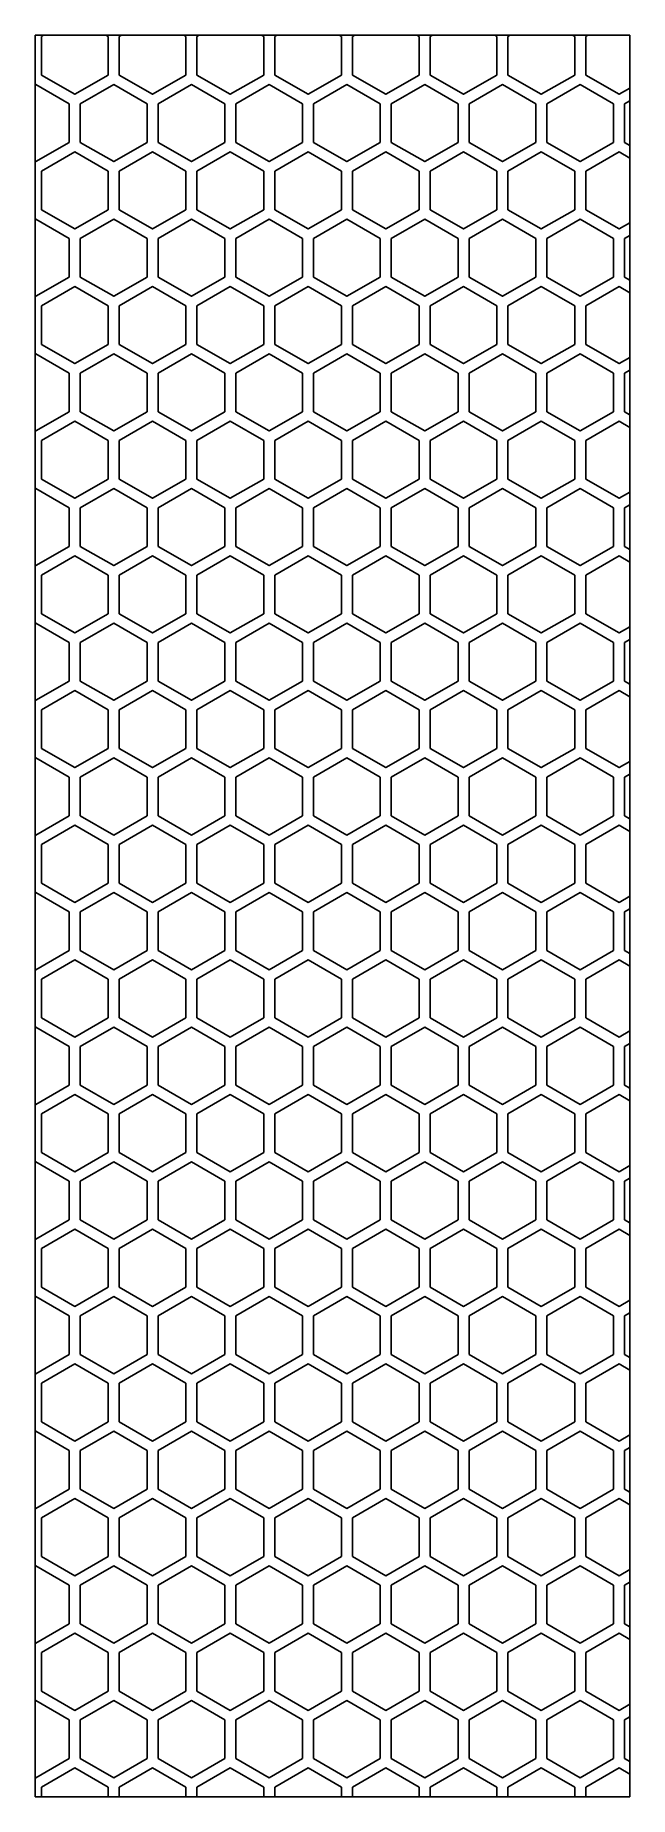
# Model space of a CAD drawing. Header units: millimetres. Extents: x -5.1 to 21.9, y -9.2 to 70.8.
import ezdxf

# ---------------------------------------------------------------- set-up
doc = ezdxf.new("R2010")
doc.units = ezdxf.units.MM
doc.layers.add('background', color=7, linetype='Continuous')
doc.layers.add('outline', color=3, linetype='Continuous')

msp = doc.modelspace()

# ---------------------------------------------------------------- linework, layer by layer
at = {"layer": 'background'}
for points in [[(-1.881, 70.845), (-1.779, 70.787), (-1.779, 69.037), (-3.295, 68.162), (-4.81, 69.037), (-4.81, 70.787), (-4.709, 70.845)], [(1.65, 70.845), (1.752, 70.787), (1.752, 69.037), (0.236, 68.162), (-1.279, 69.037), (-1.279, 70.787), (-1.178, 70.845)], [(5.181, 70.845), (5.283, 70.787), (5.283, 69.037), (3.767, 68.162), (2.252, 69.037), (2.252, 70.787), (2.353, 70.845)], [(8.712, 70.845), (8.814, 70.787), (8.814, 69.037), (7.298, 68.162), (5.783, 69.037), (5.783, 70.787), (5.884, 70.845)], [(12.243, 70.845), (12.345, 70.787), (12.345, 69.037), (10.83, 68.162), (9.314, 69.037), (9.314, 70.787), (9.416, 70.845)], [(15.775, 70.845), (15.876, 70.787), (15.876, 69.037), (14.361, 68.162), (12.845, 69.037), (12.845, 70.787), (12.947, 70.845)], [(19.306, 70.845), (19.407, 70.787), (19.407, 69.037), (17.892, 68.162), (16.376, 69.037), (16.376, 70.787), (16.478, 70.845)], [(21.909, 70.845), (21.909, 68.442), (21.423, 68.162), (19.907, 69.037), (19.907, 70.787), (20.009, 70.845)], [(-5.091, 68.586), (-5.06, 68.604), (-3.545, 67.729), (-3.545, 65.979), (-5.06, 65.104), (-5.091, 65.122)], [(-0.014, 67.729), (-1.529, 68.604), (-3.045, 67.729), (-3.045, 65.979), (-1.529, 65.104), (-0.014, 65.979)], [(3.517, 67.729), (2.002, 68.604), (0.486, 67.729), (0.486, 65.979), (2.002, 65.104), (3.517, 65.979)], [(7.048, 67.729), (5.533, 68.604), (4.017, 67.729), (4.017, 65.979), (5.533, 65.104), (7.048, 65.979)], [(10.58, 67.729), (9.064, 68.604), (7.548, 67.729), (7.548, 65.979), (9.064, 65.104), (10.58, 65.979)], [(14.111, 67.729), (12.595, 68.604), (11.08, 67.729), (11.08, 65.979), (12.595, 65.104), (14.111, 65.979)], [(17.642, 67.729), (16.126, 68.604), (14.611, 67.729), (14.611, 65.979), (16.126, 65.104), (17.642, 65.979)], [(21.173, 67.729), (19.657, 68.604), (18.142, 67.729), (18.142, 65.979), (19.657, 65.104), (21.173, 65.979)], [(21.909, 65.843), (21.673, 65.979), (21.673, 67.729), (21.909, 67.865)], [(-1.779, 64.671), (-3.295, 65.546), (-4.81, 64.671), (-4.81, 62.921), (-3.295, 62.046), (-1.779, 62.921)], [(1.752, 64.671), (0.236, 65.546), (-1.279, 64.671), (-1.279, 62.921), (0.236, 62.046), (1.752, 62.921)], [(5.283, 64.671), (3.767, 65.546), (2.252, 64.671), (2.252, 62.921), (3.767, 62.046), (5.283, 62.921)], [(8.814, 64.671), (7.298, 65.546), (5.783, 64.671), (5.783, 62.921), (7.298, 62.046), (8.814, 62.921)], [(12.345, 64.671), (10.83, 65.546), (9.314, 64.671), (9.314, 62.921), (10.83, 62.046), (12.345, 62.921)], [(15.876, 64.671), (14.361, 65.546), (12.845, 64.671), (12.845, 62.921), (14.361, 62.046), (15.876, 62.921)], [(19.407, 64.671), (17.892, 65.546), (16.376, 64.671), (16.376, 62.921), (17.892, 62.046), (19.407, 62.921)], [(21.909, 62.326), (21.423, 62.046), (19.907, 62.921), (19.907, 64.671), (21.423, 65.546), (21.909, 65.265)], [(-5.091, 62.47), (-5.06, 62.488), (-3.545, 61.613), (-3.545, 59.863), (-5.06, 58.988), (-5.091, 59.006)], [(-0.014, 61.613), (-1.529, 62.488), (-3.045, 61.613), (-3.045, 59.863), (-1.529, 58.988), (-0.014, 59.863)], [(3.517, 61.613), (2.002, 62.488), (0.486, 61.613), (0.486, 59.863), (2.002, 58.988), (3.517, 59.863)], [(7.048, 61.613), (5.533, 62.488), (4.017, 61.613), (4.017, 59.863), (5.533, 58.988), (7.048, 59.863)], [(10.58, 61.613), (9.064, 62.488), (7.548, 61.613), (7.548, 59.863), (9.064, 58.988), (10.58, 59.863)], [(14.111, 61.613), (12.595, 62.488), (11.08, 61.613), (11.08, 59.863), (12.595, 58.988), (14.111, 59.863)], [(17.642, 61.613), (16.126, 62.488), (14.611, 61.613), (14.611, 59.863), (16.126, 58.988), (17.642, 59.863)], [(21.173, 61.613), (19.657, 62.488), (18.142, 61.613), (18.142, 59.863), (19.657, 58.988), (21.173, 59.863)], [(21.909, 59.726), (21.673, 59.863), (21.673, 61.613), (21.909, 61.749)], [(-1.779, 58.555), (-3.295, 59.43), (-4.81, 58.555), (-4.81, 56.805), (-3.295, 55.93), (-1.779, 56.805)], [(1.752, 58.555), (0.236, 59.43), (-1.279, 58.555), (-1.279, 56.805), (0.236, 55.93), (1.752, 56.805)], [(5.283, 58.555), (3.767, 59.43), (2.252, 58.555), (2.252, 56.805), (3.767, 55.93), (5.283, 56.805)], [(8.814, 58.555), (7.298, 59.43), (5.783, 58.555), (5.783, 56.805), (7.298, 55.93), (8.814, 56.805)], [(12.345, 58.555), (10.83, 59.43), (9.314, 58.555), (9.314, 56.805), (10.83, 55.93), (12.345, 56.805)], [(15.876, 58.555), (14.361, 59.43), (12.845, 58.555), (12.845, 56.805), (14.361, 55.93), (15.876, 56.805)], [(19.407, 58.555), (17.892, 59.43), (16.376, 58.555), (16.376, 56.805), (17.892, 55.93), (19.407, 56.805)], [(21.909, 56.21), (21.423, 55.93), (19.907, 56.805), (19.907, 58.555), (21.423, 59.43), (21.909, 59.149)], [(-5.091, 56.354), (-5.06, 56.372), (-3.545, 55.497), (-3.545, 53.747), (-5.06, 52.872), (-5.091, 52.89)], [(-0.014, 55.497), (-1.529, 56.372), (-3.045, 55.497), (-3.045, 53.747), (-1.529, 52.872), (-0.014, 53.747)], [(3.517, 55.497), (2.002, 56.372), (0.486, 55.497), (0.486, 53.747), (2.002, 52.872), (3.517, 53.747)], [(7.048, 55.497), (5.533, 56.372), (4.017, 55.497), (4.017, 53.747), (5.533, 52.872), (7.048, 53.747)], [(10.58, 55.497), (9.064, 56.372), (7.548, 55.497), (7.548, 53.747), (9.064, 52.872), (10.58, 53.747)], [(14.111, 55.497), (12.595, 56.372), (11.08, 55.497), (11.08, 53.747), (12.595, 52.872), (14.111, 53.747)], [(17.642, 55.497), (16.126, 56.372), (14.611, 55.497), (14.611, 53.747), (16.126, 52.872), (17.642, 53.747)], [(21.173, 55.497), (19.657, 56.372), (18.142, 55.497), (18.142, 53.747), (19.657, 52.872), (21.173, 53.747)], [(21.909, 53.61), (21.673, 53.747), (21.673, 55.497), (21.909, 55.633)], [(-1.779, 52.439), (-3.295, 53.314), (-4.81, 52.439), (-4.81, 50.689), (-3.295, 49.814), (-1.779, 50.689)], [(1.752, 52.439), (0.236, 53.314), (-1.279, 52.439), (-1.279, 50.689), (0.236, 49.814), (1.752, 50.689)], [(5.283, 52.439), (3.767, 53.314), (2.252, 52.439), (2.252, 50.689), (3.767, 49.814), (5.283, 50.689)], [(8.814, 52.439), (7.298, 53.314), (5.783, 52.439), (5.783, 50.689), (7.298, 49.814), (8.814, 50.689)], [(12.345, 52.439), (10.83, 53.314), (9.314, 52.439), (9.314, 50.689), (10.83, 49.814), (12.345, 50.689)], [(15.876, 52.439), (14.361, 53.314), (12.845, 52.439), (12.845, 50.689), (14.361, 49.814), (15.876, 50.689)], [(19.407, 52.439), (17.892, 53.314), (16.376, 52.439), (16.376, 50.689), (17.892, 49.814), (19.407, 50.689)], [(21.909, 50.094), (21.423, 49.814), (19.907, 50.689), (19.907, 52.439), (21.423, 53.314), (21.909, 53.033)], [(-5.091, 50.238), (-5.06, 50.256), (-3.545, 49.381), (-3.545, 47.631), (-5.06, 46.756), (-5.091, 46.773)], [(-0.014, 49.381), (-1.529, 50.256), (-3.045, 49.381), (-3.045, 47.631), (-1.529, 46.756), (-0.014, 47.631)], [(3.517, 49.381), (2.002, 50.256), (0.486, 49.381), (0.486, 47.631), (2.002, 46.756), (3.517, 47.631)], [(7.048, 49.381), (5.533, 50.256), (4.017, 49.381), (4.017, 47.631), (5.533, 46.756), (7.048, 47.631)], [(10.58, 49.381), (9.064, 50.256), (7.548, 49.381), (7.548, 47.631), (9.064, 46.756), (10.58, 47.631)], [(14.111, 49.381), (12.595, 50.256), (11.08, 49.381), (11.08, 47.631), (12.595, 46.756), (14.111, 47.631)], [(17.642, 49.381), (16.126, 50.256), (14.611, 49.381), (14.611, 47.631), (16.126, 46.756), (17.642, 47.631)], [(21.173, 49.381), (19.657, 50.256), (18.142, 49.381), (18.142, 47.631), (19.657, 46.756), (21.173, 47.631)], [(21.909, 47.494), (21.673, 47.631), (21.673, 49.381), (21.909, 49.517)], [(-1.779, 46.323), (-3.295, 47.198), (-4.81, 46.323), (-4.81, 44.573), (-3.295, 43.698), (-1.779, 44.573)], [(1.752, 46.323), (0.236, 47.198), (-1.279, 46.323), (-1.279, 44.573), (0.236, 43.698), (1.752, 44.573)], [(5.283, 46.323), (3.767, 47.198), (2.252, 46.323), (2.252, 44.573), (3.767, 43.698), (5.283, 44.573)], [(8.814, 46.323), (7.298, 47.198), (5.783, 46.323), (5.783, 44.573), (7.298, 43.698), (8.814, 44.573)], [(12.345, 46.323), (10.83, 47.198), (9.314, 46.323), (9.314, 44.573), (10.83, 43.698), (12.345, 44.573)], [(15.876, 46.323), (14.361, 47.198), (12.845, 46.323), (12.845, 44.573), (14.361, 43.698), (15.876, 44.573)], [(19.407, 46.323), (17.892, 47.198), (16.376, 46.323), (16.376, 44.573), (17.892, 43.698), (19.407, 44.573)], [(21.909, 43.978), (21.423, 43.698), (19.907, 44.573), (19.907, 46.323), (21.423, 47.198), (21.909, 46.917)], [(-5.091, 44.122), (-5.06, 44.14), (-3.545, 43.265), (-3.545, 41.515), (-5.06, 40.64), (-5.091, 40.657)], [(-0.014, 43.265), (-1.529, 44.14), (-3.045, 43.265), (-3.045, 41.515), (-1.529, 40.64), (-0.014, 41.515)], [(3.517, 43.265), (2.002, 44.14), (0.486, 43.265), (0.486, 41.515), (2.002, 40.64), (3.517, 41.515)], [(7.048, 43.265), (5.533, 44.14), (4.017, 43.265), (4.017, 41.515), (5.533, 40.64), (7.048, 41.515)], [(10.58, 43.265), (9.064, 44.14), (7.548, 43.265), (7.548, 41.515), (9.064, 40.64), (10.58, 41.515)], [(14.111, 43.265), (12.595, 44.14), (11.08, 43.265), (11.08, 41.515), (12.595, 40.64), (14.111, 41.515)], [(17.642, 43.265), (16.126, 44.14), (14.611, 43.265), (14.611, 41.515), (16.126, 40.64), (17.642, 41.515)], [(21.173, 43.265), (19.657, 44.14), (18.142, 43.265), (18.142, 41.515), (19.657, 40.64), (21.173, 41.515)], [(21.909, 41.378), (21.673, 41.515), (21.673, 43.265), (21.909, 43.401)], [(-1.779, 40.207), (-3.295, 41.082), (-4.81, 40.207), (-4.81, 38.457), (-3.295, 37.582), (-1.779, 38.457)], [(1.752, 40.207), (0.236, 41.082), (-1.279, 40.207), (-1.279, 38.457), (0.236, 37.582), (1.752, 38.457)], [(5.283, 40.207), (3.767, 41.082), (2.252, 40.207), (2.252, 38.457), (3.767, 37.582), (5.283, 38.457)], [(8.814, 40.207), (7.298, 41.082), (5.783, 40.207), (5.783, 38.457), (7.298, 37.582), (8.814, 38.457)], [(12.345, 40.207), (10.83, 41.082), (9.314, 40.207), (9.314, 38.457), (10.83, 37.582), (12.345, 38.457)], [(15.876, 40.207), (14.361, 41.082), (12.845, 40.207), (12.845, 38.457), (14.361, 37.582), (15.876, 38.457)], [(19.407, 40.207), (17.892, 41.082), (16.376, 40.207), (16.376, 38.457), (17.892, 37.582), (19.407, 38.457)], [(21.909, 37.862), (21.423, 37.582), (19.907, 38.457), (19.907, 40.207), (21.423, 41.082), (21.909, 40.801)], [(-5.091, 38.006), (-5.06, 38.023), (-3.545, 37.148), (-3.545, 35.398), (-5.06, 34.523), (-5.091, 34.541)], [(-0.014, 37.148), (-1.529, 38.023), (-3.045, 37.148), (-3.045, 35.398), (-1.529, 34.523), (-0.014, 35.398)], [(3.517, 37.148), (2.002, 38.023), (0.486, 37.148), (0.486, 35.398), (2.002, 34.523), (3.517, 35.398)], [(7.048, 37.148), (5.533, 38.023), (4.017, 37.148), (4.017, 35.398), (5.533, 34.523), (7.048, 35.398)], [(10.58, 37.148), (9.064, 38.023), (7.548, 37.148), (7.548, 35.398), (9.064, 34.523), (10.58, 35.398)], [(14.111, 37.148), (12.595, 38.023), (11.08, 37.148), (11.08, 35.398), (12.595, 34.523), (14.111, 35.398)], [(17.642, 37.148), (16.126, 38.023), (14.611, 37.148), (14.611, 35.398), (16.126, 34.523), (17.642, 35.398)], [(21.173, 37.148), (19.657, 38.023), (18.142, 37.148), (18.142, 35.398), (19.657, 34.523), (21.173, 35.398)], [(21.909, 35.262), (21.673, 35.398), (21.673, 37.148), (21.909, 37.285)], [(-1.779, 34.09), (-3.295, 34.965), (-4.81, 34.09), (-4.81, 32.34), (-3.295, 31.465), (-1.779, 32.34)], [(1.752, 34.09), (0.236, 34.965), (-1.279, 34.09), (-1.279, 32.34), (0.236, 31.465), (1.752, 32.34)], [(5.283, 34.09), (3.767, 34.965), (2.252, 34.09), (2.252, 32.34), (3.767, 31.465), (5.283, 32.34)], [(8.814, 34.09), (7.298, 34.965), (5.783, 34.09), (5.783, 32.34), (7.298, 31.465), (8.814, 32.34)], [(12.345, 34.09), (10.83, 34.965), (9.314, 34.09), (9.314, 32.34), (10.83, 31.465), (12.345, 32.34)], [(15.876, 34.09), (14.361, 34.965), (12.845, 34.09), (12.845, 32.34), (14.361, 31.465), (15.876, 32.34)], [(19.407, 34.09), (17.892, 34.965), (16.376, 34.09), (16.376, 32.34), (17.892, 31.465), (19.407, 32.34)], [(21.909, 31.746), (21.423, 31.465), (19.907, 32.34), (19.907, 34.09), (21.423, 34.965), (21.909, 34.685)], [(-5.091, 31.89), (-5.06, 31.907), (-3.545, 31.032), (-3.545, 29.282), (-5.06, 28.407), (-5.091, 28.425)], [(-0.014, 31.032), (-1.529, 31.907), (-3.045, 31.032), (-3.045, 29.282), (-1.529, 28.407), (-0.014, 29.282)], [(3.517, 31.032), (2.002, 31.907), (0.486, 31.032), (0.486, 29.282), (2.002, 28.407), (3.517, 29.282)], [(7.048, 31.032), (5.533, 31.907), (4.017, 31.032), (4.017, 29.282), (5.533, 28.407), (7.048, 29.282)], [(10.58, 31.032), (9.064, 31.907), (7.548, 31.032), (7.548, 29.282), (9.064, 28.407), (10.58, 29.282)], [(14.111, 31.032), (12.595, 31.907), (11.08, 31.032), (11.08, 29.282), (12.595, 28.407), (14.111, 29.282)], [(17.642, 31.032), (16.126, 31.907), (14.611, 31.032), (14.611, 29.282), (16.126, 28.407), (17.642, 29.282)], [(21.173, 31.032), (19.657, 31.907), (18.142, 31.032), (18.142, 29.282), (19.657, 28.407), (21.173, 29.282)], [(21.909, 29.146), (21.673, 29.282), (21.673, 31.032), (21.909, 31.169)], [(-1.779, 27.974), (-3.295, 28.849), (-4.81, 27.974), (-4.81, 26.224), (-3.295, 25.349), (-1.779, 26.224)], [(1.752, 27.974), (0.236, 28.849), (-1.279, 27.974), (-1.279, 26.224), (0.236, 25.349), (1.752, 26.224)], [(5.283, 27.974), (3.767, 28.849), (2.252, 27.974), (2.252, 26.224), (3.767, 25.349), (5.283, 26.224)], [(8.814, 27.974), (7.298, 28.849), (5.783, 27.974), (5.783, 26.224), (7.298, 25.349), (8.814, 26.224)], [(12.345, 27.974), (10.83, 28.849), (9.314, 27.974), (9.314, 26.224), (10.83, 25.349), (12.345, 26.224)], [(15.876, 27.974), (14.361, 28.849), (12.845, 27.974), (12.845, 26.224), (14.361, 25.349), (15.876, 26.224)], [(19.407, 27.974), (17.892, 28.849), (16.376, 27.974), (16.376, 26.224), (17.892, 25.349), (19.407, 26.224)], [(21.909, 25.63), (21.423, 25.349), (19.907, 26.224), (19.907, 27.974), (21.423, 28.849), (21.909, 28.569)], [(-5.091, 25.773), (-5.06, 25.791), (-3.545, 24.916), (-3.545, 23.166), (-5.06, 22.291), (-5.091, 22.309)], [(-0.014, 24.916), (-1.529, 25.791), (-3.045, 24.916), (-3.045, 23.166), (-1.529, 22.291), (-0.014, 23.166)], [(3.517, 24.916), (2.002, 25.791), (0.486, 24.916), (0.486, 23.166), (2.002, 22.291), (3.517, 23.166)], [(7.048, 24.916), (5.533, 25.791), (4.017, 24.916), (4.017, 23.166), (5.533, 22.291), (7.048, 23.166)], [(10.58, 24.916), (9.064, 25.791), (7.548, 24.916), (7.548, 23.166), (9.064, 22.291), (10.58, 23.166)], [(14.111, 24.916), (12.595, 25.791), (11.08, 24.916), (11.08, 23.166), (12.595, 22.291), (14.111, 23.166)], [(17.642, 24.916), (16.126, 25.791), (14.611, 24.916), (14.611, 23.166), (16.126, 22.291), (17.642, 23.166)], [(21.173, 24.916), (19.657, 25.791), (18.142, 24.916), (18.142, 23.166), (19.657, 22.291), (21.173, 23.166)], [(21.909, 23.03), (21.673, 23.166), (21.673, 24.916), (21.909, 25.053)], [(-1.779, 21.858), (-3.295, 22.733), (-4.81, 21.858), (-4.81, 20.108), (-3.295, 19.233), (-1.779, 20.108)], [(1.752, 21.858), (0.236, 22.733), (-1.279, 21.858), (-1.279, 20.108), (0.236, 19.233), (1.752, 20.108)], [(5.283, 21.858), (3.767, 22.733), (2.252, 21.858), (2.252, 20.108), (3.767, 19.233), (5.283, 20.108)], [(8.814, 21.858), (7.298, 22.733), (5.783, 21.858), (5.783, 20.108), (7.298, 19.233), (8.814, 20.108)], [(12.345, 21.858), (10.83, 22.733), (9.314, 21.858), (9.314, 20.108), (10.83, 19.233), (12.345, 20.108)], [(15.876, 21.858), (14.361, 22.733), (12.845, 21.858), (12.845, 20.108), (14.361, 19.233), (15.876, 20.108)], [(19.407, 21.858), (17.892, 22.733), (16.376, 21.858), (16.376, 20.108), (17.892, 19.233), (19.407, 20.108)], [(21.909, 19.514), (21.423, 19.233), (19.907, 20.108), (19.907, 21.858), (21.423, 22.733), (21.909, 22.453)], [(-5.091, 19.657), (-5.06, 19.675), (-3.545, 18.8), (-3.545, 17.05), (-5.06, 16.175), (-5.091, 16.193)], [(-0.014, 18.8), (-1.529, 19.675), (-3.045, 18.8), (-3.045, 17.05), (-1.529, 16.175), (-0.014, 17.05)], [(3.517, 18.8), (2.002, 19.675), (0.486, 18.8), (0.486, 17.05), (2.002, 16.175), (3.517, 17.05)], [(7.048, 18.8), (5.533, 19.675), (4.017, 18.8), (4.017, 17.05), (5.533, 16.175), (7.048, 17.05)], [(10.58, 18.8), (9.064, 19.675), (7.548, 18.8), (7.548, 17.05), (9.064, 16.175), (10.58, 17.05)], [(14.111, 18.8), (12.595, 19.675), (11.08, 18.8), (11.08, 17.05), (12.595, 16.175), (14.111, 17.05)], [(17.642, 18.8), (16.126, 19.675), (14.611, 18.8), (14.611, 17.05), (16.126, 16.175), (17.642, 17.05)], [(21.173, 18.8), (19.657, 19.675), (18.142, 18.8), (18.142, 17.05), (19.657, 16.175), (21.173, 17.05)], [(21.909, 16.914), (21.673, 17.05), (21.673, 18.8), (21.909, 18.937)], [(-1.779, 15.742), (-3.295, 16.617), (-4.81, 15.742), (-4.81, 13.992), (-3.295, 13.117), (-1.779, 13.992)], [(1.752, 15.742), (0.236, 16.617), (-1.279, 15.742), (-1.279, 13.992), (0.236, 13.117), (1.752, 13.992)], [(5.283, 15.742), (3.767, 16.617), (2.252, 15.742), (2.252, 13.992), (3.767, 13.117), (5.283, 13.992)], [(8.814, 15.742), (7.298, 16.617), (5.783, 15.742), (5.783, 13.992), (7.298, 13.117), (8.814, 13.992)], [(12.345, 15.742), (10.83, 16.617), (9.314, 15.742), (9.314, 13.992), (10.83, 13.117), (12.345, 13.992)], [(15.876, 15.742), (14.361, 16.617), (12.845, 15.742), (12.845, 13.992), (14.361, 13.117), (15.876, 13.992)], [(19.407, 15.742), (17.892, 16.617), (16.376, 15.742), (16.376, 13.992), (17.892, 13.117), (19.407, 13.992)], [(21.909, 13.398), (21.423, 13.117), (19.907, 13.992), (19.907, 15.742), (21.423, 16.617), (21.909, 16.337)], [(-5.091, 13.541), (-5.06, 13.559), (-3.545, 12.684), (-3.545, 10.934), (-5.06, 10.059), (-5.091, 10.077)], [(-0.014, 12.684), (-1.529, 13.559), (-3.045, 12.684), (-3.045, 10.934), (-1.529, 10.059), (-0.014, 10.934)], [(3.517, 12.684), (2.002, 13.559), (0.486, 12.684), (0.486, 10.934), (2.002, 10.059), (3.517, 10.934)], [(7.048, 12.684), (5.533, 13.559), (4.017, 12.684), (4.017, 10.934), (5.533, 10.059), (7.048, 10.934)], [(10.58, 12.684), (9.064, 13.559), (7.548, 12.684), (7.548, 10.934), (9.064, 10.059), (10.58, 10.934)], [(14.111, 12.684), (12.595, 13.559), (11.08, 12.684), (11.08, 10.934), (12.595, 10.059), (14.111, 10.934)], [(17.642, 12.684), (16.126, 13.559), (14.611, 12.684), (14.611, 10.934), (16.126, 10.059), (17.642, 10.934)], [(21.173, 12.684), (19.657, 13.559), (18.142, 12.684), (18.142, 10.934), (19.657, 10.059), (21.173, 10.934)], [(21.909, 10.798), (21.673, 10.934), (21.673, 12.684), (21.909, 12.821)], [(-1.779, 9.626), (-3.295, 10.501), (-4.81, 9.626), (-4.81, 7.876), (-3.295, 7.001), (-1.779, 7.876)], [(1.752, 9.626), (0.236, 10.501), (-1.279, 9.626), (-1.279, 7.876), (0.236, 7.001), (1.752, 7.876)], [(5.283, 9.626), (3.767, 10.501), (2.252, 9.626), (2.252, 7.876), (3.767, 7.001), (5.283, 7.876)], [(8.814, 9.626), (7.298, 10.501), (5.783, 9.626), (5.783, 7.876), (7.298, 7.001), (8.814, 7.876)], [(12.345, 9.626), (10.83, 10.501), (9.314, 9.626), (9.314, 7.876), (10.83, 7.001), (12.345, 7.876)], [(15.876, 9.626), (14.361, 10.501), (12.845, 9.626), (12.845, 7.876), (14.361, 7.001), (15.876, 7.876)], [(19.407, 9.626), (17.892, 10.501), (16.376, 9.626), (16.376, 7.876), (17.892, 7.001), (19.407, 7.876)], [(21.909, 7.282), (21.423, 7.001), (19.907, 7.876), (19.907, 9.626), (21.423, 10.501), (21.909, 10.221)], [(-5.091, 7.425), (-5.06, 7.443), (-3.545, 6.568), (-3.545, 4.818), (-5.06, 3.943), (-5.091, 3.961)], [(-0.014, 6.568), (-1.529, 7.443), (-3.045, 6.568), (-3.045, 4.818), (-1.529, 3.943), (-0.014, 4.818)], [(3.517, 6.568), (2.002, 7.443), (0.486, 6.568), (0.486, 4.818), (2.002, 3.943), (3.517, 4.818)], [(7.048, 6.568), (5.533, 7.443), (4.017, 6.568), (4.017, 4.818), (5.533, 3.943), (7.048, 4.818)], [(10.58, 6.568), (9.064, 7.443), (7.548, 6.568), (7.548, 4.818), (9.064, 3.943), (10.58, 4.818)], [(14.111, 6.568), (12.595, 7.443), (11.08, 6.568), (11.08, 4.818), (12.595, 3.943), (14.111, 4.818)], [(17.642, 6.568), (16.126, 7.443), (14.611, 6.568), (14.611, 4.818), (16.126, 3.943), (17.642, 4.818)], [(21.173, 6.568), (19.657, 7.443), (18.142, 6.568), (18.142, 4.818), (19.657, 3.943), (21.173, 4.818)], [(21.909, 4.682), (21.673, 4.818), (21.673, 6.568), (21.909, 6.704)], [(-1.779, 3.51), (-3.295, 4.385), (-4.81, 3.51), (-4.81, 1.76), (-3.295, 0.885), (-1.779, 1.76)], [(1.752, 3.51), (0.236, 4.385), (-1.279, 3.51), (-1.279, 1.76), (0.236, 0.885), (1.752, 1.76)], [(5.283, 3.51), (3.767, 4.385), (2.252, 3.51), (2.252, 1.76), (3.767, 0.885), (5.283, 1.76)], [(8.814, 3.51), (7.298, 4.385), (5.783, 3.51), (5.783, 1.76), (7.298, 0.885), (8.814, 1.76)], [(12.345, 3.51), (10.83, 4.385), (9.314, 3.51), (9.314, 1.76), (10.83, 0.885), (12.345, 1.76)], [(15.876, 3.51), (14.361, 4.385), (12.845, 3.51), (12.845, 1.76), (14.361, 0.885), (15.876, 1.76)], [(19.407, 3.51), (17.892, 4.385), (16.376, 3.51), (16.376, 1.76), (17.892, 0.885), (19.407, 1.76)], [(21.909, 1.166), (21.423, 0.885), (19.907, 1.76), (19.907, 3.51), (21.423, 4.385), (21.909, 4.105)], [(-5.091, 1.309), (-5.06, 1.327), (-3.545, 0.452), (-3.545, -1.298), (-5.06, -2.173), (-5.091, -2.155)], [(-0.014, 0.452), (-1.529, 1.327), (-3.045, 0.452), (-3.045, -1.298), (-1.529, -2.173), (-0.014, -1.298)], [(3.517, 0.452), (2.002, 1.327), (0.486, 0.452), (0.486, -1.298), (2.002, -2.173), (3.517, -1.298)], [(7.048, 0.452), (5.533, 1.327), (4.017, 0.452), (4.017, -1.298), (5.533, -2.173), (7.048, -1.298)], [(10.58, 0.452), (9.064, 1.327), (7.548, 0.452), (7.548, -1.298), (9.064, -2.173), (10.58, -1.298)], [(14.111, 0.452), (12.595, 1.327), (11.08, 0.452), (11.08, -1.298), (12.595, -2.173), (14.111, -1.298)], [(17.642, 0.452), (16.126, 1.327), (14.611, 0.452), (14.611, -1.298), (16.126, -2.173), (17.642, -1.298)], [(21.173, 0.452), (19.657, 1.327), (18.142, 0.452), (18.142, -1.298), (19.657, -2.173), (21.173, -1.298)], [(21.909, -1.434), (21.673, -1.298), (21.673, 0.452), (21.909, 0.588)], [(-1.779, -2.606), (-3.295, -1.731), (-4.81, -2.606), (-4.81, -4.356), (-3.295, -5.231), (-1.779, -4.356)], [(1.752, -2.606), (0.236, -1.731), (-1.279, -2.606), (-1.279, -4.356), (0.236, -5.231), (1.752, -4.356)], [(5.283, -2.606), (3.767, -1.731), (2.252, -2.606), (2.252, -4.356), (3.767, -5.231), (5.283, -4.356)], [(8.814, -2.606), (7.298, -1.731), (5.783, -2.606), (5.783, -4.356), (7.298, -5.231), (8.814, -4.356)], [(12.345, -2.606), (10.83, -1.731), (9.314, -2.606), (9.314, -4.356), (10.83, -5.231), (12.345, -4.356)], [(15.876, -2.606), (14.361, -1.731), (12.845, -2.606), (12.845, -4.356), (14.361, -5.231), (15.876, -4.356)], [(19.407, -2.606), (17.892, -1.731), (16.376, -2.606), (16.376, -4.356), (17.892, -5.231), (19.407, -4.356)], [(21.909, -4.95), (21.423, -5.231), (19.907, -4.356), (19.907, -2.606), (21.423, -1.731), (21.909, -2.011)], [(-5.091, -4.807), (-5.06, -4.789), (-3.545, -5.664), (-3.545, -7.414), (-5.06, -8.289), (-5.091, -8.271)], [(-0.014, -5.664), (-1.529, -4.789), (-3.045, -5.664), (-3.045, -7.414), (-1.529, -8.289), (-0.014, -7.414)], [(3.517, -5.664), (2.002, -4.789), (0.486, -5.664), (0.486, -7.414), (2.002, -8.289), (3.517, -7.414)], [(7.048, -5.664), (5.533, -4.789), (4.017, -5.664), (4.017, -7.414), (5.533, -8.289), (7.048, -7.414)], [(10.58, -5.664), (9.064, -4.789), (7.548, -5.664), (7.548, -7.414), (9.064, -8.289), (10.58, -7.414)], [(14.111, -5.664), (12.595, -4.789), (11.08, -5.664), (11.08, -7.414), (12.595, -8.289), (14.111, -7.414)], [(17.642, -5.664), (16.126, -4.789), (14.611, -5.664), (14.611, -7.414), (16.126, -8.289), (17.642, -7.414)], [(21.173, -5.664), (19.657, -4.789), (18.142, -5.664), (18.142, -7.414), (19.657, -8.289), (21.173, -7.414)], [(21.909, -7.55), (21.673, -7.414), (21.673, -5.664), (21.909, -5.528)], [(-4.81, -9.155), (-4.81, -8.722), (-3.295, -7.847), (-1.779, -8.722), (-1.779, -9.155)], [(-1.279, -9.155), (-1.279, -8.722), (0.236, -7.847), (1.752, -8.722), (1.752, -9.155)], [(2.252, -9.155), (2.252, -8.722), (3.767, -7.847), (5.283, -8.722), (5.283, -9.155)], [(5.783, -9.155), (5.783, -8.722), (7.298, -7.847), (8.814, -8.722), (8.814, -9.155)], [(9.314, -9.155), (9.314, -8.722), (10.83, -7.847), (12.345, -8.722), (12.345, -9.155)], [(12.845, -9.155), (12.845, -8.722), (14.361, -7.847), (15.876, -8.722), (15.876, -9.155)], [(16.376, -9.155), (16.376, -8.722), (17.892, -7.847), (19.407, -8.722), (19.407, -9.155)], [(21.909, -9.155), (19.907, -9.155), (19.907, -8.722), (21.423, -7.847), (21.909, -8.127)]]:
    msp.add_lwpolyline(points, close=True, dxfattribs=at)
at = {"layer": 'outline'}
msp.add_lwpolyline([(-5.091, -9.155), (21.909, -9.155), (21.909, 70.845), (-5.091, 70.845), (-5.091, -9.155)], close=True, dxfattribs=at)

doc.saveas('drawing.dxf')
